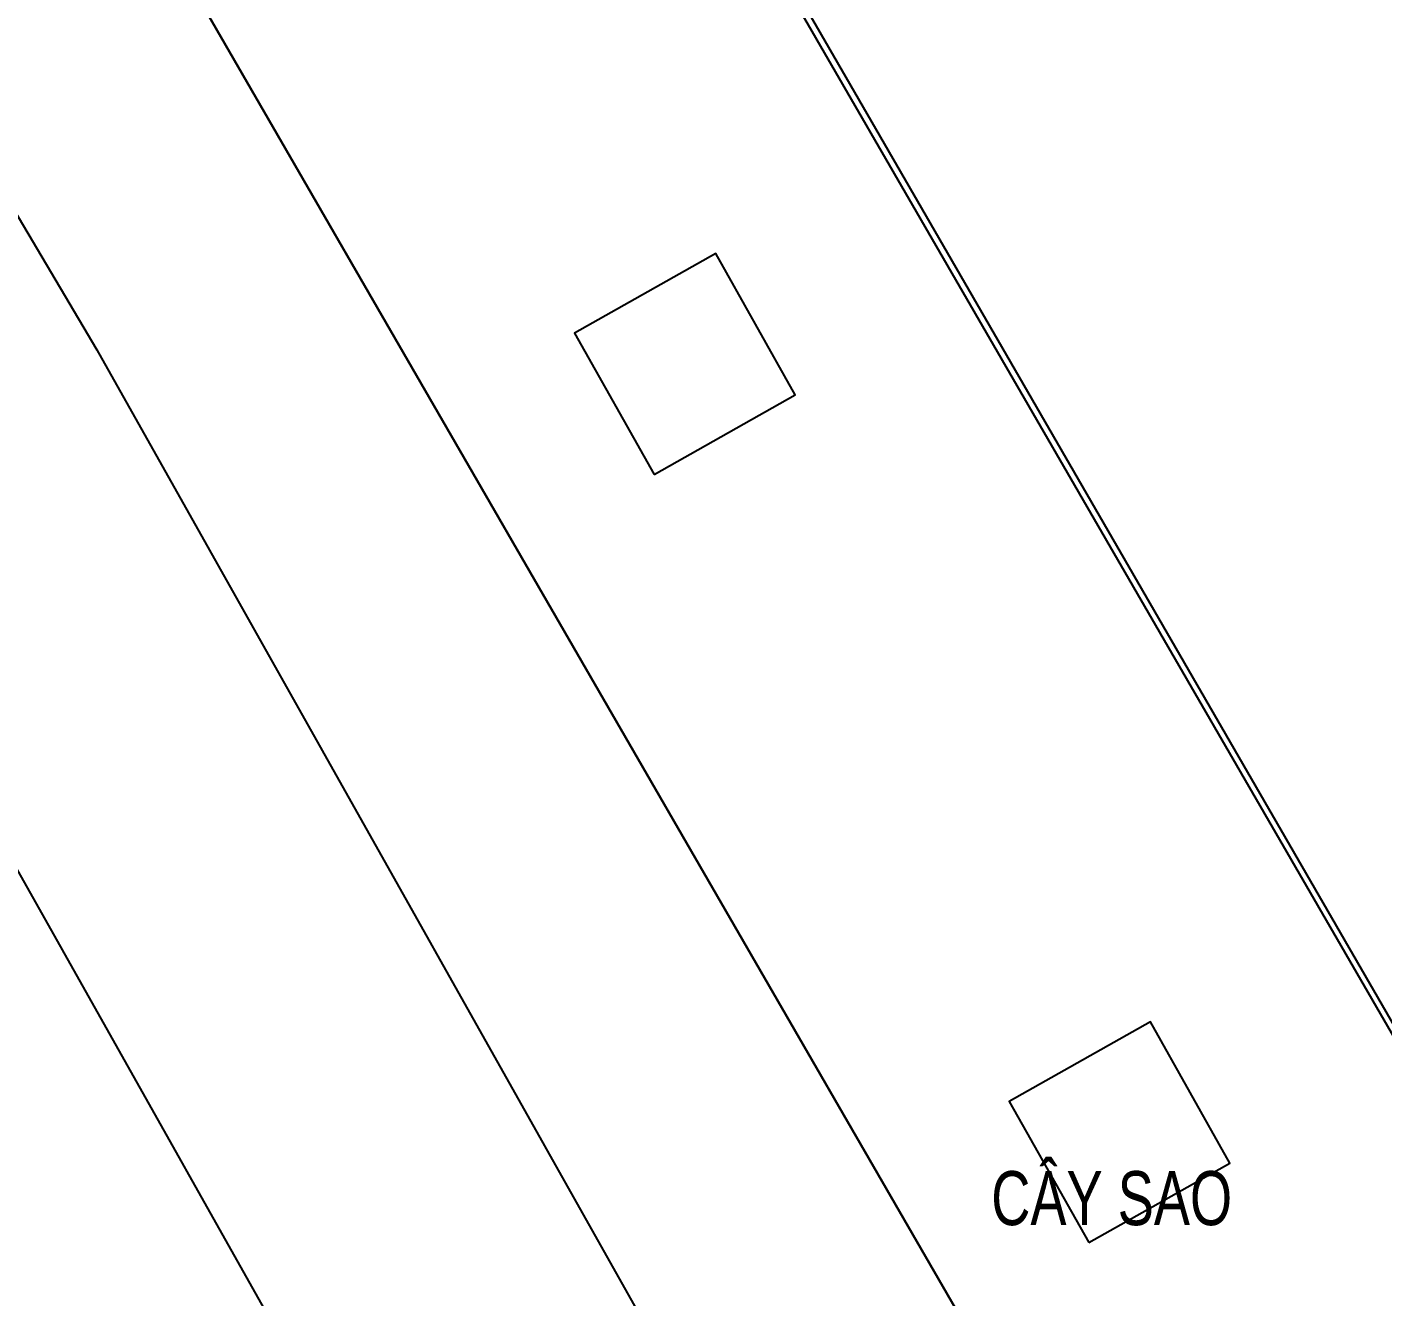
# Model space of a CAD drawing. Header units: millimetres. Extents: x 120 to 288, y 58 to 216.
# Drawn here: x 175.968 to 176.565, y 164.448 to 165.007 of the extents above; entities that cross this region are included whole.
import ezdxf

# ---------------------------------------------------------------- set-up
doc = ezdxf.new("R2010")
doc.units = ezdxf.units.MM
doc.header["$LTSCALE"] = 0.3
doc.header["$MEASUREMENT"] = 0
doc.layers.add('HATCH1', color=8, linetype='CONTINUOUS')
doc.styles.add('DIM', font='vavon.TTF')
doc.linetypes.add('FENCELINE2', pattern='A,0.25,-0.1,[132,ltypeshp.shx,S=0.1,R=0,X=-0.1,Y=0],-0.1,1', length=1.45)

msp = doc.modelspace()

# ---------------------------------------------------------------- linework, layer by layer
at = {"layer": 'HATCH1', "ltscale": 5}
msp.add_lwpolyline([(174.31318, 167.61278), (174.77478, 167.37929), (175.27219, 166.80534), (178.79187, 160.72247), (178.71484, 160.47933), (178.70212, 160.09333), (178.55606, 160.67151), (174.93688, 166.93495), (174.2508, 167.14866), (173.10565, 166.26143), (172.98843, 166.4601, -0.295253), (172.99356, 166.58479), (174.31318, 167.61278), (174.77478, 167.37929)], format="xyb", close=True, dxfattribs=at)
at = {"layer": 'HATCH1', "linetype": 'FENCELINE2', "ltscale": 2}
msp.add_lwpolyline([(173.10565, 166.26143), (174.2508, 167.14866), (174.93688, 166.93495), (178.55606, 160.67151)], dxfattribs=at)
at = {"layer": 'HATCH1'}
for points in [[(178.37415, 161.44651), (175.77432, 165.94446), (175.27219, 166.80534)], [(174.97684, 166.58739), (175.51042, 165.69026), (175.99856, 164.86505), (176.54222, 163.89845), (176.4177, 163.82842), (175.87481, 164.79366), (175.38755, 165.61738), (174.86616, 166.49402)]]:
    msp.add_lwpolyline(points, dxfattribs=at)
at = {"layer": 'HATCH1', "ltscale": 5}
for points in [[(178.37415, 161.44651), (175.77432, 165.94446), (175.27219, 166.80534)], [(174.97684, 166.58739), (175.51042, 165.69026), (175.99856, 164.86505), (176.54222, 163.89845), (176.4177, 163.82842), (175.87481, 164.79366), (175.38755, 165.61738), (174.86616, 166.49402)]]:
    msp.add_lwpolyline(points, dxfattribs=at)
at = {"layer": 'HATCH1'}
for points in [[(176.24425, 164.81009), (176.30648, 164.84515), (176.27143, 164.90738), (176.20919, 164.87232)], [(176.4358, 164.47155), (176.49804, 164.50661), (176.46298, 164.56884), (176.40074, 164.53379)]]:
    msp.add_lwpolyline(points, close=True, dxfattribs=at)

# ---------------------------------------------------------------- texts
at = {"layer": 'HATCH1', "style": 'DIM', "width": 0.75}
msp.add_text('CAÂY SAO', height=0.02381, dxfattribs=at).set_placement((176.39283, 164.47922))

doc.saveas('drawing.dxf')
